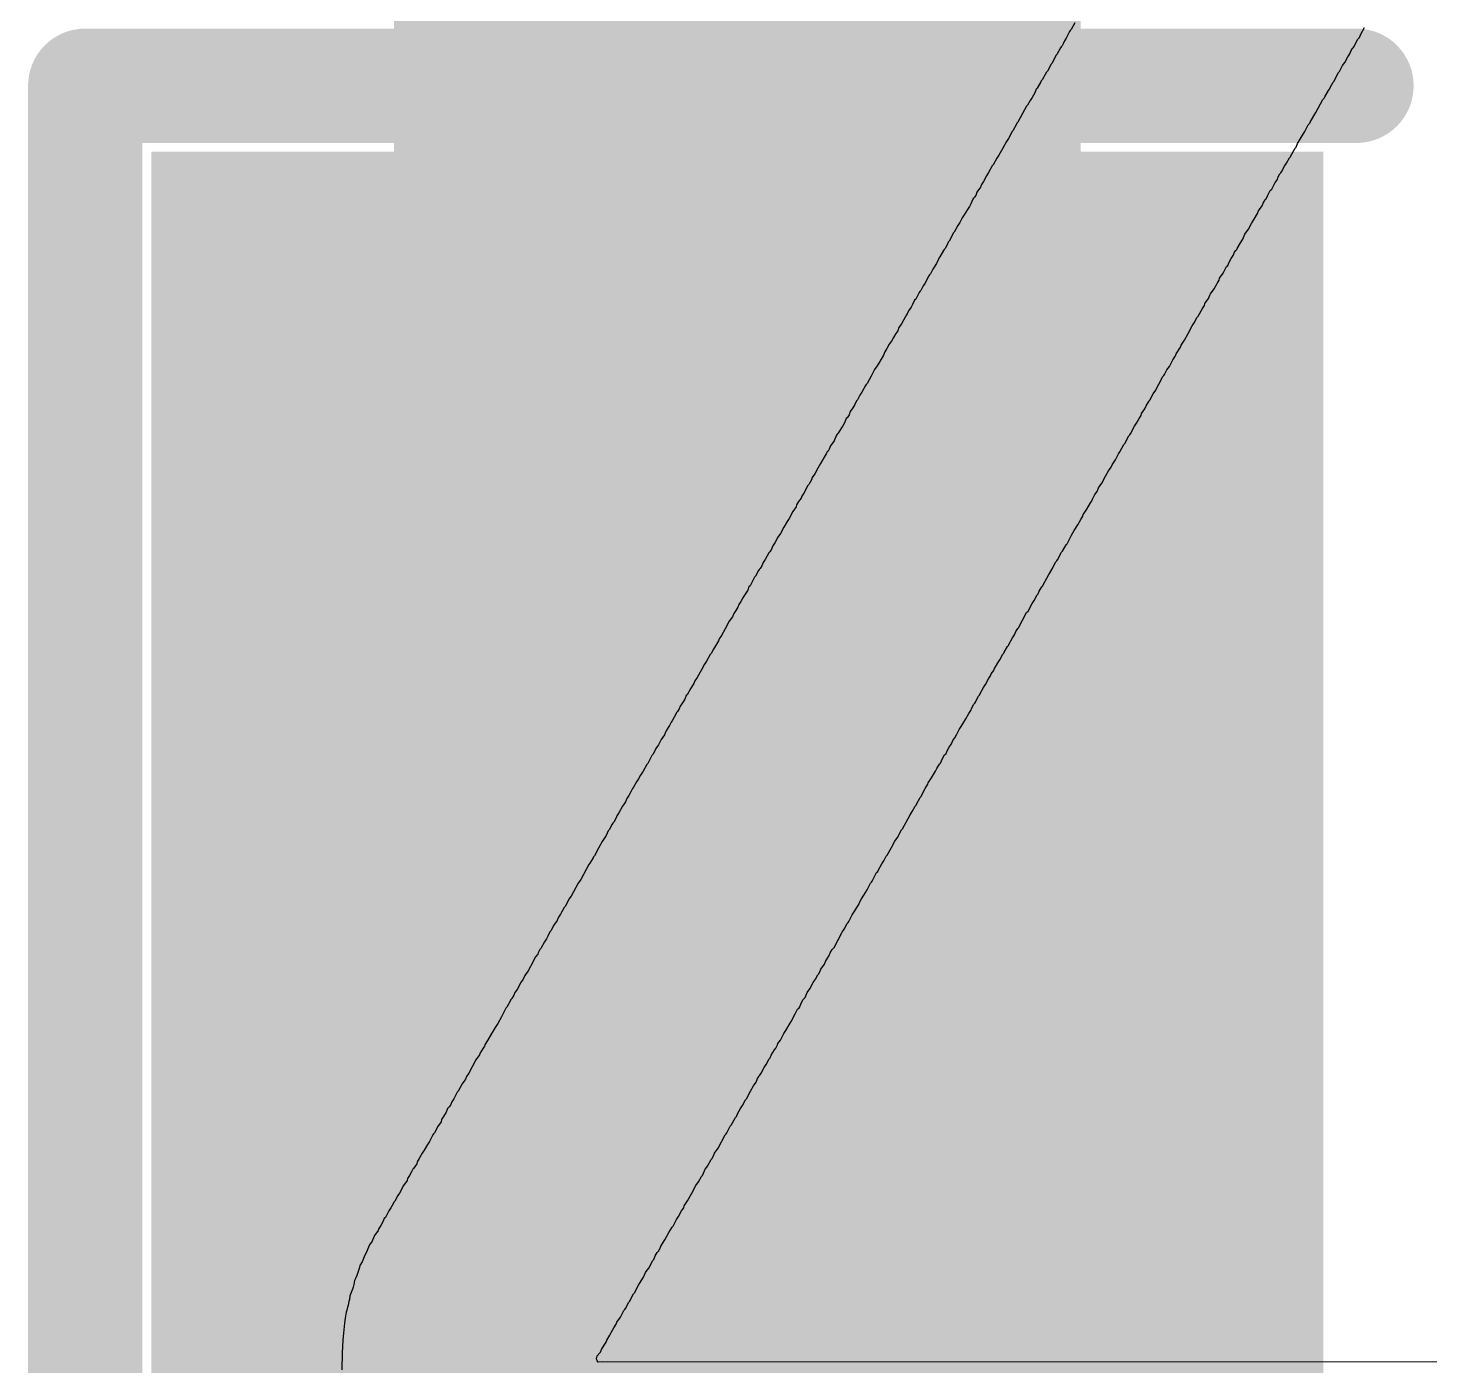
# Model space of a CAD drawing. Header units: inches. Extents: x -2 to 5376, y -4 to 5426.
# Drawn here: x 54.633 to 57.745, y 19.711 to 22.681 of the extents above; entities that cross this region are included whole.
import ezdxf

# ---------------------------------------------------------------- set-up
doc = ezdxf.new("R2010")
doc.units = ezdxf.units.IN
for name, color, linetype in [('Bottom Overlay', 54, 'Continuous'), ('Top Layer', 1, 'Continuous'), ('Top Overlay', 2, 'Continuous'), ('Top Paste', 8, 'Continuous'), ('Top Solder', 216, 'Continuous')]:
    doc.layers.add(name, color=color, linetype=linetype)

# ---------------------------------------------------------------- blocks, each defined once
blk = doc.blocks.new('R___2030_43')
at = {"layer": 'Top Layer'}
blk.add_hatch(color=1, dxfattribs=at).paths.add_polyline_path([(-4.25, -3.9), (-4.25, 3.9), (-1.75, 3.9), (-1.75, -3.9)])
at = {"layer": 'Top Paste'}
blk.add_hatch(color=8, dxfattribs=at).paths.add_polyline_path([(-4.25, -3.9), (-4.25, 3.9), (-1.75, 3.9), (-1.75, -3.9)])
at = {"layer": 'Top Solder'}
blk.add_hatch(color=216, dxfattribs=at).paths.add_polyline_path([(-4.3008, -3.9508), (-4.3008, 3.9508), (-1.6992, 3.9508), (-1.6992, -3.9508)])
at = {"layer": 'Top Overlay'}
for points in [[(-4.4476, -4.0968, 0.254, 0.254, 0), (-4.4476, 4.0968, 0.254, 0.254, 0)], [(-4.4476, 4.0968, 0.254, 0.254, 0), (-1.6256, 4.0968, 0.254, 0.254, 0)]]:
    blk.add_lwpolyline(points, format="xyseb", dxfattribs=at)
for points in [[(-4.5111, 4.0968, 0.127, 0.127, 1), (-4.3841, 4.0968, 0.127, 0.127, 1)], [(-4.5111, 4.0968, 0.127, 0.127, 1), (-4.3841, 4.0968, 0.127, 0.127, 1)], [(-1.6891, 4.0968, 0.127, 0.127, 1), (-1.5621, 4.0968, 0.127, 0.127, 1)]]:
    blk.add_lwpolyline(points, format="xyseb", close=True, dxfattribs=at)

msp = doc.modelspace()

# ---------------------------------------------------------------- linework, layer by layer
at = {"layer": 'Bottom Overlay'}
for p, q in [((56.9564, 22.6926), (56.9485, 22.678)), ((56.9373, 22.6589), (56.9339, 22.6532)), ((56.9451, 22.6735), (56.9373, 22.6589)), ((56.9463, 22.6757), (56.9451, 22.6735)), ((56.9485, 22.678), (56.9463, 22.6757)), ((57.585, 22.6566), (57.5883, 22.66)), ((57.5883, 22.66), (57.5917, 22.6679)), ((57.5917, 22.6679), (57.5996, 22.6825)), ((56.9249, 22.6375), (56.917, 22.6229)), ((56.926, 22.6397), (56.9249, 22.6375)), ((56.9283, 22.642), (56.926, 22.6397)), ((56.9311, 22.6459), (56.9283, 22.642)), ((56.9339, 22.6532), (56.9311, 22.6459)), ((57.567, 22.624), (57.5698, 22.6313)), ((57.5698, 22.6313), (57.5726, 22.6352)), ((57.5726, 22.6352), (57.5748, 22.6375)), ((57.5748, 22.6375), (57.576, 22.6397)), ((57.576, 22.6397), (57.585, 22.6566)), ((56.9024, 22.5981), (56.8957, 22.5858)), ((56.9035, 22.6004), (56.9024, 22.5981)), ((56.9058, 22.6026), (56.9035, 22.6004)), ((56.9103, 22.6105), (56.9058, 22.6026)), ((56.9148, 22.6206), (56.9103, 22.6105)), ((56.917, 22.6229), (56.9148, 22.6206)), ((57.5479, 22.5925), (57.5512, 22.5981)), ((57.5512, 22.5981), (57.5557, 22.6049)), ((57.5557, 22.6049), (57.5625, 22.6173)), ((57.5625, 22.6173), (57.567, 22.624)), ((56.8822, 22.5644), (56.881, 22.5622)), ((56.8844, 22.5667), (56.8822, 22.5644)), ((56.8934, 22.5835), (56.8844, 22.5667)), ((56.8957, 22.5858), (56.8934, 22.5835)), ((57.5321, 22.5633), (57.5332, 22.5655)), ((57.5332, 22.5655), (57.5422, 22.5824)), ((57.5422, 22.5824), (57.5445, 22.5846)), ((57.5445, 22.5846), (57.5479, 22.5925)), ((56.8675, 22.5374), (56.8619, 22.5273)), ((56.8709, 22.5453), (56.8675, 22.5374)), ((56.8732, 22.5475), (56.8709, 22.5453)), ((56.881, 22.5622), (56.8732, 22.5475)), ((57.5119, 22.5284), (57.5197, 22.543)), ((57.5197, 22.543), (57.522, 22.5453)), ((57.522, 22.5453), (57.5242, 22.5509)), ((57.5242, 22.5509), (57.5299, 22.561)), ((57.5299, 22.561), (57.5321, 22.5633)), ((56.8496, 22.5082), (56.8406, 22.4913)), ((56.8518, 22.5104), (56.8496, 22.5082)), ((56.8574, 22.5205), (56.8518, 22.5104)), ((56.8619, 22.5273), (56.8574, 22.5205)), ((57.4916, 22.4936), (57.5074, 22.5228)), ((57.5074, 22.5228), (57.5107, 22.5262)), ((57.5107, 22.5262), (57.5119, 22.5284)), ((56.8304, 22.4722), (56.8282, 22.4699)), ((56.8406, 22.4913), (56.8304, 22.4722)), ((57.4781, 22.4699), (57.4793, 22.4722)), ((57.4793, 22.4722), (57.4871, 22.4868)), ((57.4871, 22.4868), (57.4916, 22.4936)), ((56.8158, 22.4486), (56.8091, 22.4362)), ((56.8169, 22.4508), (56.8158, 22.4486)), ((56.8192, 22.4531), (56.8169, 22.4508)), ((56.8271, 22.4677), (56.8192, 22.4531)), ((56.8282, 22.4699), (56.8271, 22.4677)), ((57.4523, 22.4272), (57.4613, 22.4418)), ((57.4613, 22.4418), (57.4669, 22.452)), ((57.4669, 22.452), (57.4748, 22.4666)), ((57.4748, 22.4666), (57.4781, 22.4699)), ((56.7967, 22.4148), (56.7877, 22.3991)), ((56.8046, 22.4295), (56.7967, 22.4148)), ((56.8091, 22.4362), (56.8046, 22.4295)), ((57.4365, 22.398), (57.4455, 22.4148)), ((57.4455, 22.4148), (57.4478, 22.4171)), ((57.4478, 22.4171), (57.4512, 22.425)), ((57.4512, 22.425), (57.4523, 22.4272)), ((56.7753, 22.3777), (56.7731, 22.3755)), ((56.7832, 22.3924), (56.7753, 22.3777)), ((56.7877, 22.3991), (56.7832, 22.3924)), ((57.4219, 22.3744), (57.4264, 22.3811)), ((57.4264, 22.3811), (57.4332, 22.3935)), ((57.4332, 22.3935), (57.4354, 22.3957)), ((57.4354, 22.3957), (57.4365, 22.398)), ((56.7607, 22.353), (56.754, 22.3406)), ((56.7652, 22.3609), (56.7607, 22.353)), ((56.7731, 22.3755), (56.7652, 22.3609)), ((57.4062, 22.3451), (57.4073, 22.3496)), ((57.4073, 22.3496), (57.4118, 22.3575)), ((57.4118, 22.3575), (57.414, 22.3597)), ((57.414, 22.3597), (57.4152, 22.362)), ((57.4152, 22.362), (57.4219, 22.3744)), ((56.7394, 22.317), (56.7365, 22.3097)), ((56.7472, 22.3283), (56.7394, 22.317)), ((56.7495, 22.3339), (56.7472, 22.3283)), ((56.754, 22.3406), (56.7495, 22.3339)), ((57.3848, 22.3103), (57.3904, 22.3204)), ((57.3904, 22.3204), (57.3938, 22.3238)), ((57.3938, 22.3238), (57.4017, 22.3384)), ((57.4017, 22.3384), (57.4062, 22.3451)), ((56.7225, 22.2855), (56.718, 22.2788)), ((56.7259, 22.2912), (56.7225, 22.2855)), ((56.7304, 22.3013), (56.7259, 22.2912)), ((56.7315, 22.3035), (56.7304, 22.3013)), ((56.7337, 22.3058), (56.7315, 22.3035)), ((56.7365, 22.3097), (56.7337, 22.3058)), ((57.3646, 22.2754), (57.3724, 22.2867)), ((57.3724, 22.2867), (57.3747, 22.2923)), ((57.3747, 22.2923), (57.3792, 22.3002)), ((57.3792, 22.3002), (57.3814, 22.3024)), ((57.3814, 22.3024), (57.3848, 22.3103)), ((56.7067, 22.2597), (56.7011, 22.2495)), ((56.7112, 22.2664), (56.7067, 22.2597)), ((56.718, 22.2788), (56.7112, 22.2664)), ((57.3488, 22.2473), (57.3533, 22.2552)), ((57.3533, 22.2552), (57.3544, 22.2574)), ((57.3544, 22.2574), (57.3623, 22.2698)), ((57.3623, 22.2698), (57.3646, 22.2754)), ((56.6865, 22.2259), (56.6831, 22.2181)), ((56.6888, 22.2282), (56.6865, 22.2259)), ((56.6966, 22.2428), (56.6888, 22.2282)), ((56.7011, 22.2495), (56.6966, 22.2428)), ((57.3325, 22.2197), (57.3342, 22.2237)), ((57.3342, 22.2237), (57.3421, 22.2349)), ((57.3421, 22.2349), (57.3488, 22.2473)), ((56.6685, 22.1922), (56.6663, 22.19)), ((56.673, 22.2001), (56.6685, 22.1922)), ((56.6753, 22.2057), (56.673, 22.2001)), ((56.6775, 22.2079), (56.6753, 22.2057)), ((56.6831, 22.2181), (56.6775, 22.2079)), ((57.3162, 22.19), (57.3173, 22.1922)), ((57.3173, 22.1922), (57.3241, 22.2046)), ((57.3241, 22.2046), (57.3297, 22.2124)), ((57.3297, 22.2124), (57.3325, 22.2197)), ((56.6539, 22.1686), (56.6494, 22.1585)), ((56.655, 22.1708), (56.6539, 22.1686)), ((56.6573, 22.1731), (56.655, 22.1708)), ((56.6651, 22.1877), (56.6573, 22.1731)), ((56.6663, 22.19), (56.6651, 22.1877)), ((57.296, 22.154), (57.2993, 22.1618)), ((57.2993, 22.1618), (57.3038, 22.1697)), ((57.3038, 22.1697), (57.3083, 22.1765)), ((57.3083, 22.1765), (57.3112, 22.1838)), ((57.3112, 22.1838), (57.314, 22.1877)), ((57.314, 22.1877), (57.3162, 22.19)), ((56.6325, 22.1315), (56.6235, 22.1146)), ((56.6337, 22.1337), (56.6325, 22.1315)), ((56.6359, 22.136), (56.6337, 22.1337)), ((56.6415, 22.1461), (56.6359, 22.136)), ((56.6427, 22.1483), (56.6415, 22.1461)), ((56.6483, 22.1562), (56.6427, 22.1483)), ((56.6494, 22.1585), (56.6483, 22.1562)), ((57.278, 22.1259), (57.2859, 22.1371)), ((57.2859, 22.1371), (57.2937, 22.1517)), ((57.2937, 22.1517), (57.296, 22.154)), ((56.6123, 22.0966), (56.6112, 22.0944)), ((56.6145, 22.0989), (56.6123, 22.0966)), ((56.6202, 22.109), (56.6145, 22.0989)), ((56.6235, 22.1146), (56.6202, 22.109)), ((57.2577, 22.091), (57.2656, 22.1022)), ((57.2656, 22.1022), (57.2724, 22.1146)), ((57.2724, 22.1146), (57.2769, 22.1214)), ((57.2769, 22.1214), (57.278, 22.1259)), ((56.5965, 22.0674), (56.5932, 22.0618)), ((56.601, 22.0775), (56.5965, 22.0674)), ((56.6033, 22.0798), (56.601, 22.0775)), ((56.6112, 22.0944), (56.6033, 22.0798)), ((57.2442, 22.0651), (57.2454, 22.0696)), ((57.2454, 22.0696), (57.2532, 22.0809)), ((57.2532, 22.0809), (57.2566, 22.0887)), ((57.2566, 22.0887), (57.2577, 22.091)), ((56.5797, 22.0393), (56.5718, 22.0247)), ((56.5831, 22.0449), (56.5797, 22.0393)), ((56.5847, 22.0466), (56.5831, 22.0449)), ((56.5876, 22.0539), (56.5847, 22.0466)), ((56.5932, 22.0618), (56.5876, 22.0539)), ((57.2218, 22.0269), (57.2285, 22.0393)), ((57.2285, 22.0393), (57.2308, 22.0415)), ((57.2308, 22.0415), (57.2397, 22.0584)), ((57.2397, 22.0584), (57.2442, 22.0651)), ((56.5594, 22.0033), (56.5538, 21.9943)), ((56.5634, 22.0095), (56.5594, 22.0033)), ((56.5662, 22.0168), (56.5634, 22.0095)), ((56.5718, 22.0247), (56.5662, 22.0168)), ((57.2004, 21.9887), (57.2083, 22.0033)), ((57.2083, 22.0033), (57.2173, 22.0202)), ((57.2173, 22.0202), (57.2218, 22.0269)), ((56.5448, 21.9797), (56.5392, 21.9696)), ((56.5493, 21.9864), (56.5448, 21.9797)), ((56.5538, 21.9943), (56.5493, 21.9864)), ((57.1813, 21.9583), (57.1914, 21.9729)), ((57.1914, 21.9729), (57.1925, 21.9774)), ((57.1925, 21.9774), (57.2004, 21.9887)), ((56.5235, 21.9414), (56.5178, 21.9313)), ((56.5319, 21.9555), (56.5235, 21.9414)), ((56.5347, 21.9628), (56.5319, 21.9555)), ((56.5392, 21.9696), (56.5347, 21.9628)), ((57.1667, 21.9302), (57.1745, 21.9448)), ((57.1745, 21.9448), (57.1801, 21.9538)), ((57.1801, 21.9538), (57.1813, 21.9583)), ((56.5122, 21.9235), (56.5043, 21.9088)), ((56.5178, 21.9313), (56.5122, 21.9235)), ((57.152, 21.9077), (57.1543, 21.91)), ((57.1543, 21.91), (57.1554, 21.9122)), ((57.1554, 21.9122), (57.161, 21.9223)), ((57.161, 21.9223), (57.1667, 21.9302)), ((56.492, 21.8875), (56.4841, 21.8728)), ((56.4931, 21.8897), (56.492, 21.8875)), ((56.4953, 21.892), (56.4931, 21.8897)), ((56.5043, 21.9088), (56.4953, 21.892)), ((57.1363, 21.8773), (57.1385, 21.883)), ((57.1385, 21.883), (57.143, 21.8908)), ((57.143, 21.8908), (57.152, 21.9077)), ((56.4717, 21.8537), (56.4684, 21.8459)), ((56.474, 21.856), (56.4717, 21.8537)), ((56.4796, 21.8661), (56.474, 21.856)), ((56.4841, 21.8728), (56.4796, 21.8661)), ((57.1149, 21.8425), (57.1206, 21.8526)), ((57.1206, 21.8526), (57.1228, 21.8549)), ((57.1228, 21.8549), (57.1307, 21.8695)), ((57.1307, 21.8695), (57.1363, 21.8773)), ((56.4554, 21.8228), (56.4509, 21.8161)), ((56.4582, 21.8301), (56.4554, 21.8228)), ((56.4639, 21.838), (56.4582, 21.8301)), ((56.4684, 21.8459), (56.4639, 21.838)), ((57.0992, 21.8144), (57.1037, 21.8211)), ((57.1037, 21.8211), (57.1048, 21.8256)), ((57.1048, 21.8256), (57.1121, 21.8363)), ((57.1121, 21.8363), (57.1149, 21.8425)), ((56.4369, 21.7919), (56.4312, 21.7818)), ((56.4414, 21.7986), (56.4369, 21.7919)), ((56.4459, 21.8065), (56.4414, 21.7986)), ((56.4492, 21.8144), (56.4459, 21.8065)), ((56.4509, 21.8161), (56.4492, 21.8144)), ((57.0801, 21.7806), (57.0891, 21.7975)), ((57.0891, 21.7975), (57.0936, 21.8043)), ((57.0936, 21.8043), (57.0992, 21.8144)), ((56.4223, 21.7649), (56.4144, 21.7537)), ((56.4234, 21.7671), (56.4223, 21.7649)), ((56.4279, 21.7773), (56.4234, 21.7671)), ((56.429, 21.7795), (56.4279, 21.7773)), ((56.4312, 21.7818), (56.429, 21.7795)), ((57.0565, 21.7402), (57.0655, 21.757)), ((57.0655, 21.757), (57.0677, 21.7593)), ((57.0677, 21.7593), (57.0767, 21.7761)), ((57.0767, 21.7761), (57.0789, 21.7784)), ((57.0789, 21.7784), (57.0801, 21.7806)), ((56.3975, 21.7233), (56.3919, 21.7143)), ((56.4054, 21.7379), (56.3975, 21.7233)), ((56.4065, 21.7402), (56.4054, 21.7379)), ((56.4088, 21.7424), (56.4065, 21.7402)), ((56.4116, 21.7463), (56.4088, 21.7424)), ((56.4144, 21.7537), (56.4116, 21.7463)), ((57.0469, 21.7227), (57.0536, 21.7362)), ((57.0536, 21.7362), (57.0565, 21.7402)), ((56.3863, 21.7042), (56.3795, 21.6918)), ((56.3919, 21.7143), (56.3863, 21.7042)), ((57.025, 21.6862), (57.0317, 21.6986)), ((57.0317, 21.6986), (57.0373, 21.7064)), ((57.0373, 21.7064), (57.0396, 21.712)), ((57.0396, 21.712), (57.0469, 21.7227)), ((56.3638, 21.6659), (56.3548, 21.6491)), ((56.366, 21.6682), (56.3638, 21.6659)), ((56.3717, 21.6783), (56.366, 21.6682)), ((56.3739, 21.6839), (56.3717, 21.6783)), ((56.3795, 21.6918), (56.3739, 21.6839)), ((57.0092, 21.6603), (57.0165, 21.671)), ((57.0165, 21.671), (57.025, 21.6862)), ((56.3435, 21.63), (56.339, 21.6232)), ((56.3492, 21.6378), (56.3435, 21.63)), ((56.3503, 21.6423), (56.3492, 21.6378)), ((56.3548, 21.6491), (56.3503, 21.6423)), ((56.9912, 21.6277), (56.9935, 21.63)), ((56.9935, 21.63), (56.9957, 21.6356)), ((56.9957, 21.6356), (57.0014, 21.6457)), ((57.0014, 21.6457), (57.0059, 21.6525)), ((57.0059, 21.6525), (57.0081, 21.6581)), ((57.0081, 21.6581), (57.0092, 21.6603)), ((56.3306, 21.608), (56.3222, 21.5929)), ((56.3379, 21.6187), (56.3306, 21.608)), ((56.339, 21.6232), (56.3379, 21.6187)), ((56.9744, 21.5974), (56.9755, 21.6018)), ((56.9755, 21.6018), (56.9777, 21.6041)), ((56.9777, 21.6041), (56.9789, 21.6063)), ((56.9789, 21.6063), (56.9834, 21.6131)), ((56.9834, 21.6131), (56.9912, 21.6277)), ((56.3109, 21.5737), (56.3031, 21.5591)), ((56.3177, 21.5861), (56.3109, 21.5737)), ((56.3222, 21.5929), (56.3177, 21.5861)), ((56.9553, 21.5659), (56.9631, 21.5782)), ((56.9631, 21.5782), (56.9699, 21.5906)), ((56.9699, 21.5906), (56.9744, 21.5974)), ((56.2907, 21.5389), (56.2862, 21.5321)), ((56.2974, 21.5512), (56.2907, 21.5389)), ((56.3031, 21.5591), (56.2974, 21.5512)), ((56.9373, 21.5344), (56.9395, 21.5366)), ((56.9395, 21.5366), (56.9496, 21.5557)), ((56.9496, 21.5557), (56.9553, 21.5659)), ((56.2772, 21.5164), (56.2693, 21.5018)), ((56.2794, 21.5186), (56.2772, 21.5164)), ((56.2834, 21.5248), (56.2794, 21.5186)), ((56.2862, 21.5321), (56.2834, 21.5248)), ((56.9181, 21.5006), (56.9271, 21.5175)), ((56.9271, 21.5175), (56.9294, 21.5198)), ((56.9294, 21.5198), (56.9373, 21.5344)), ((56.2547, 21.477), (56.248, 21.4647)), ((56.2558, 21.4793), (56.2547, 21.477)), ((56.2581, 21.4815), (56.2558, 21.4793)), ((56.262, 21.4877), (56.2581, 21.4815)), ((56.2648, 21.495), (56.262, 21.4877)), ((56.2693, 21.5018), (56.2648, 21.495)), ((56.9002, 21.4703), (56.908, 21.4827)), ((56.908, 21.4827), (56.9103, 21.4883)), ((56.9103, 21.4883), (56.9148, 21.4961)), ((56.9148, 21.4961), (56.917, 21.4984)), ((56.917, 21.4984), (56.9181, 21.5006)), ((56.2356, 21.4433), (56.2333, 21.441)), ((56.2457, 21.4624), (56.2356, 21.4433)), ((56.248, 21.4647), (56.2457, 21.4624)), ((56.8833, 21.441), (56.8855, 21.4433)), ((56.8855, 21.4433), (56.8867, 21.4455)), ((56.8867, 21.4455), (56.8945, 21.4602)), ((56.8945, 21.4602), (56.899, 21.468)), ((56.899, 21.468), (56.9002, 21.4703)), ((56.2198, 21.4163), (56.2153, 21.4084)), ((56.2249, 21.4247), (56.2198, 21.4163)), ((56.2305, 21.4337), (56.2249, 21.4247)), ((56.2333, 21.441), (56.2305, 21.4337)), ((56.8664, 21.4107), (56.8732, 21.4231)), ((56.8732, 21.4231), (56.8754, 21.4253)), ((56.8754, 21.4253), (56.8777, 21.4309)), ((56.8777, 21.4309), (56.8833, 21.441)), ((56.1996, 21.3815), (56.1968, 21.3741)), ((56.2041, 21.3882), (56.1996, 21.3815)), ((56.2086, 21.3961), (56.2041, 21.3882)), ((56.2109, 21.4017), (56.2086, 21.3961)), ((56.2153, 21.4084), (56.2109, 21.4017)), ((56.8316, 21.35), (56.8496, 21.3837)), ((56.8496, 21.3837), (56.8529, 21.3871)), ((56.8529, 21.3871), (56.8619, 21.4039)), ((56.8619, 21.4039), (56.8664, 21.4107)), ((56.1895, 21.3646), (56.1805, 21.3477)), ((56.1968, 21.3741), (56.1895, 21.3646)), ((56.8299, 21.3483), (56.8316, 21.35)), ((56.1659, 21.3207), (56.1546, 21.3027)), ((56.167, 21.3252), (56.1659, 21.3207)), ((56.1726, 21.3331), (56.167, 21.3252)), ((56.1805, 21.3477), (56.1726, 21.3331)), ((56.8102, 21.3129), (56.8181, 21.3275)), ((56.8181, 21.3275), (56.8226, 21.3342)), ((56.8226, 21.3342), (56.8254, 21.3415)), ((56.8254, 21.3415), (56.8299, 21.3483)), ((56.1468, 21.2904), (56.1389, 21.2758)), ((56.149, 21.2926), (56.1468, 21.2904)), ((56.1546, 21.3027), (56.149, 21.2926)), ((56.79, 21.2791), (56.7967, 21.2915)), ((56.7967, 21.2915), (56.799, 21.2937)), ((56.799, 21.2937), (56.8001, 21.296)), ((56.8001, 21.296), (56.8068, 21.3084)), ((56.8068, 21.3084), (56.8091, 21.3106)), ((56.8091, 21.3106), (56.8102, 21.3129)), ((56.1276, 21.2566), (56.1186, 21.2398)), ((56.1344, 21.269), (56.1276, 21.2566)), ((56.1389, 21.2758), (56.1344, 21.269)), ((56.7765, 21.2555), (56.7776, 21.2578)), ((56.7776, 21.2578), (56.7855, 21.2724)), ((56.7855, 21.2724), (56.79, 21.2791)), ((56.1108, 21.2263), (56.1096, 21.224)), ((56.113, 21.2319), (56.1108, 21.2263)), ((56.1186, 21.2398), (56.113, 21.2319)), ((56.7585, 21.224), (56.7652, 21.2364)), ((56.7652, 21.2364), (56.7697, 21.2431)), ((56.7697, 21.2431), (56.7708, 21.2476)), ((56.7708, 21.2476), (56.7765, 21.2555)), ((56.0939, 21.1993), (56.0905, 21.1914)), ((56.0962, 21.2015), (56.0939, 21.1993)), ((56.104, 21.2162), (56.0962, 21.2015)), ((56.1096, 21.224), (56.104, 21.2162)), ((56.7382, 21.1903), (56.7427, 21.1982)), ((56.7427, 21.1982), (56.745, 21.2004)), ((56.745, 21.2004), (56.7461, 21.2027)), ((56.7461, 21.2027), (56.754, 21.2173)), ((56.754, 21.2173), (56.7585, 21.224)), ((56.0748, 21.1644), (56.0725, 21.1622)), ((56.0782, 21.17), (56.0748, 21.1644)), ((56.0804, 21.1757), (56.0782, 21.17)), ((56.086, 21.1835), (56.0804, 21.1757)), ((56.0905, 21.1914), (56.086, 21.1835)), ((56.7214, 21.1599), (56.7259, 21.1667)), ((56.7259, 21.1667), (56.7281, 21.1723)), ((56.7281, 21.1723), (56.7326, 21.1802)), ((56.7326, 21.1802), (56.7349, 21.1824)), ((56.7349, 21.1824), (56.736, 21.1847)), ((56.736, 21.1847), (56.7382, 21.1903)), ((56.0568, 21.1329), (56.0557, 21.1307)), ((56.0602, 21.1408), (56.0568, 21.1329)), ((56.0624, 21.1431), (56.0602, 21.1408)), ((56.0714, 21.1599), (56.0624, 21.1431)), ((56.0725, 21.1622), (56.0714, 21.1599)), ((56.7045, 21.1307), (56.7101, 21.1408)), ((56.7101, 21.1408), (56.7146, 21.1476)), ((56.7146, 21.1476), (56.7214, 21.1599)), ((56.0382, 21.102), (56.0354, 21.0958)), ((56.0455, 21.1127), (56.0382, 21.102)), ((56.0467, 21.1149), (56.0455, 21.1127)), ((56.05, 21.1228), (56.0467, 21.1149)), ((56.0557, 21.1307), (56.05, 21.1228)), ((56.6859, 21.0998), (56.6899, 21.106)), ((56.6899, 21.106), (56.6944, 21.1138)), ((56.6944, 21.1138), (56.7, 21.1239)), ((56.7, 21.1239), (56.7045, 21.1307)), ((56.0236, 21.075), (56.0197, 21.0688)), ((56.0264, 21.0823), (56.0236, 21.075)), ((56.0321, 21.0902), (56.0264, 21.0823)), ((56.0354, 21.0958), (56.0321, 21.0902)), ((56.6674, 21.0677), (56.6708, 21.0711)), ((56.6708, 21.0711), (56.673, 21.0767)), ((56.673, 21.0767), (56.6775, 21.0846)), ((56.6775, 21.0846), (56.6831, 21.0925)), ((56.6831, 21.0925), (56.6859, 21.0998)), ((56.0062, 21.0464), (55.9983, 21.0317)), ((56.0084, 21.0486), (56.0062, 21.0464)), ((56.0141, 21.0587), (56.0084, 21.0486)), ((56.0174, 21.0666), (56.0141, 21.0587)), ((56.0197, 21.0688), (56.0174, 21.0666)), ((56.6505, 21.0374), (56.6561, 21.0475)), ((56.6561, 21.0475), (56.6584, 21.0497)), ((56.6584, 21.0497), (56.6629, 21.0599)), ((56.6629, 21.0599), (56.6674, 21.0677)), ((55.9837, 21.0081), (55.977, 20.9958)), ((55.9882, 21.0149), (55.9837, 21.0081)), ((55.9927, 21.0227), (55.9882, 21.0149)), ((55.9983, 21.0317), (55.9927, 21.0227)), ((56.6314, 21.0059), (56.6387, 21.0166)), ((56.6387, 21.0166), (56.6471, 21.0317)), ((56.6471, 21.0317), (56.6505, 21.0374)), ((55.9668, 20.9778), (55.9623, 20.971)), ((55.9713, 20.9856), (55.9668, 20.9778)), ((55.9747, 20.9935), (55.9713, 20.9856)), ((55.977, 20.9958), (55.9747, 20.9935)), ((56.6157, 20.9755), (56.619, 20.9834)), ((56.619, 20.9834), (56.6247, 20.9935)), ((56.6247, 20.9935), (56.6303, 21.0025)), ((56.6303, 21.0025), (56.6314, 21.0059)), ((55.9522, 20.9541), (55.9443, 20.9395)), ((55.955, 20.957), (55.9522, 20.9541)), ((55.9595, 20.9637), (55.955, 20.957)), ((55.9623, 20.971), (55.9595, 20.9637)), ((56.5954, 20.9418), (56.6022, 20.9541)), ((56.6022, 20.9541), (56.6044, 20.9564)), ((56.6044, 20.9564), (56.6055, 20.9586)), ((56.6055, 20.9586), (56.6134, 20.9733)), ((56.6134, 20.9733), (56.6157, 20.9755)), ((55.9309, 20.9159), (55.9297, 20.9137)), ((55.9331, 20.9182), (55.9309, 20.9159)), ((55.9387, 20.9283), (55.9331, 20.9182)), ((55.9399, 20.9328), (55.9387, 20.9283)), ((55.9443, 20.9395), (55.9399, 20.9328)), ((56.5741, 20.9035), (56.5819, 20.9182)), ((56.5819, 20.9182), (56.5909, 20.935)), ((56.5909, 20.935), (56.5954, 20.9418)), ((55.9151, 20.8867), (55.9072, 20.8754)), ((55.9162, 20.8889), (55.9151, 20.8867)), ((55.9207, 20.899), (55.9162, 20.8889)), ((55.923, 20.9013), (55.9207, 20.899)), ((55.9297, 20.9137), (55.923, 20.9013)), ((56.5572, 20.8766), (56.5628, 20.8844)), ((56.5628, 20.8844), (56.5718, 20.9013)), ((56.5718, 20.9013), (56.5741, 20.9035)), ((55.8994, 20.8608), (55.8904, 20.844)), ((55.9072, 20.8754), (55.8994, 20.8608)), ((56.5403, 20.8451), (56.5493, 20.8619)), ((56.5493, 20.8619), (56.5572, 20.8766)), ((55.878, 20.8248), (55.86, 20.7911)), ((55.8803, 20.8271), (55.878, 20.8248)), ((55.887, 20.8395), (55.8803, 20.8271)), ((55.8881, 20.8417), (55.887, 20.8395)), ((55.8904, 20.844), (55.8881, 20.8417)), ((56.5201, 20.8113), (56.528, 20.826)), ((56.528, 20.826), (56.5324, 20.8327)), ((56.5324, 20.8327), (56.5381, 20.8428)), ((56.5381, 20.8428), (56.5403, 20.8451)), ((55.86, 20.7911), (55.8544, 20.7832)), ((56.5066, 20.7877), (56.5167, 20.8068)), ((56.5167, 20.8068), (56.519, 20.8091)), ((56.519, 20.8091), (56.5201, 20.8113)), ((55.8544, 20.7832), (55.8386, 20.754)), ((56.4886, 20.7562), (56.4953, 20.7686)), ((56.4953, 20.7686), (56.5032, 20.7832)), ((56.5032, 20.7832), (56.5055, 20.7855)), ((56.5055, 20.7855), (56.5066, 20.7877)), ((55.8229, 20.7293), (55.815, 20.7146)), ((55.8252, 20.7315), (55.8229, 20.7293)), ((55.8341, 20.7484), (55.8252, 20.7315)), ((55.8353, 20.7506), (55.8341, 20.7484)), ((55.8386, 20.754), (55.8353, 20.7506)), ((56.4684, 20.7214), (56.4729, 20.7293)), ((56.4729, 20.7293), (56.4773, 20.736)), ((56.4773, 20.736), (56.4785, 20.7405)), ((56.4785, 20.7405), (56.483, 20.7484)), ((56.483, 20.7484), (56.4886, 20.7562)), ((55.8072, 20.7), (55.8015, 20.6921)), ((55.8083, 20.7023), (55.8072, 20.7)), ((55.8105, 20.7079), (55.8083, 20.7023)), ((55.815, 20.7146), (55.8105, 20.7079)), ((56.4537, 20.6955), (56.4549, 20.6978)), ((56.4549, 20.6978), (56.4627, 20.7124)), ((56.4627, 20.7124), (56.4684, 20.7214)), ((55.7869, 20.6652), (55.7835, 20.6595)), ((55.7914, 20.6753), (55.7869, 20.6652)), ((55.7937, 20.6775), (55.7914, 20.6753)), ((55.8004, 20.6899), (55.7937, 20.6775)), ((55.8015, 20.6921), (55.8004, 20.6899)), ((56.4223, 20.6404), (56.4402, 20.6742)), ((56.4402, 20.6742), (56.4447, 20.6809)), ((56.4447, 20.6809), (56.4515, 20.6933)), ((56.4515, 20.6933), (56.4537, 20.6955)), ((55.7689, 20.6359), (55.7656, 20.6281)), ((55.7712, 20.6382), (55.7689, 20.6359)), ((55.7791, 20.6528), (55.7712, 20.6382)), ((55.7835, 20.6595), (55.7791, 20.6528)), ((56.4133, 20.6281), (56.4178, 20.6359)), ((56.4178, 20.6359), (56.4223, 20.6404)), ((55.7543, 20.6089), (55.7431, 20.5887)), ((55.7566, 20.6146), (55.7543, 20.6089)), ((55.7594, 20.6196), (55.7566, 20.6146)), ((55.7644, 20.6258), (55.7594, 20.6196)), ((55.7656, 20.6281), (55.7644, 20.6258)), ((56.393, 20.5921), (56.4009, 20.6033)), ((56.4009, 20.6033), (56.4031, 20.6089)), ((56.4031, 20.6089), (56.4076, 20.6168)), ((56.4076, 20.6168), (56.411, 20.6224)), ((56.411, 20.6224), (56.4133, 20.6281)), ((55.7358, 20.578), (55.7318, 20.5696)), ((55.7431, 20.5887), (55.7358, 20.578)), ((56.3806, 20.5696), (56.3863, 20.5797)), ((56.3863, 20.5797), (56.3885, 20.5819)), ((56.3885, 20.5819), (56.3919, 20.5898)), ((56.3919, 20.5898), (56.393, 20.5921)), ((55.7183, 20.5471), (55.7138, 20.5403)), ((55.7251, 20.5595), (55.7183, 20.5471)), ((55.7262, 20.5617), (55.7251, 20.5595)), ((55.7318, 20.5696), (55.7262, 20.5617)), ((56.3627, 20.5403), (56.3683, 20.5482)), ((56.3683, 20.5482), (56.3761, 20.5628)), ((56.3761, 20.5628), (56.3806, 20.5696)), ((55.7037, 20.5223), (55.6958, 20.5077)), ((55.7048, 20.5246), (55.7037, 20.5223)), ((55.7071, 20.5268), (55.7048, 20.5246)), ((55.7116, 20.5347), (55.7071, 20.5268)), ((55.7138, 20.5403), (55.7116, 20.5347)), ((56.3458, 20.5089), (56.3492, 20.5167)), ((56.3492, 20.5167), (56.3537, 20.5246)), ((56.3537, 20.5246), (56.3582, 20.5291)), ((56.3582, 20.5291), (56.361, 20.5364)), ((56.361, 20.5364), (56.3627, 20.5403)), ((55.6835, 20.4864), (55.6756, 20.4717)), ((55.6936, 20.5055), (55.6835, 20.4864)), ((55.6958, 20.5077), (55.6936, 20.5055)), ((56.3267, 20.4762), (56.3357, 20.4931)), ((56.3357, 20.4931), (56.3413, 20.5032)), ((56.3413, 20.5032), (56.3447, 20.5066)), ((56.3447, 20.5066), (56.3458, 20.5089)), ((55.661, 20.4481), (55.6531, 20.4335)), ((55.6655, 20.4549), (55.661, 20.4481)), ((55.67, 20.4628), (55.6655, 20.4549)), ((55.6711, 20.465), (55.67, 20.4628)), ((55.6756, 20.4717), (55.6711, 20.465)), ((56.3031, 20.4346), (56.3109, 20.4493)), ((56.3109, 20.4493), (56.3154, 20.456)), ((56.3154, 20.456), (56.3222, 20.4684)), ((56.3222, 20.4684), (56.3267, 20.4762)), ((55.6464, 20.4211), (55.6362, 20.4065)), ((55.6475, 20.4256), (55.6464, 20.4211)), ((55.6531, 20.4335), (55.6475, 20.4256)), ((56.2896, 20.4133), (56.2929, 20.4166)), ((56.2929, 20.4166), (56.2963, 20.4245)), ((56.2963, 20.4245), (56.2974, 20.4268)), ((56.2974, 20.4268), (56.3031, 20.4346)), ((55.6272, 20.3908), (55.6115, 20.3615)), ((55.6351, 20.402), (55.6272, 20.3908)), ((55.6362, 20.4065), (55.6351, 20.402)), ((56.2716, 20.3807), (56.2783, 20.393)), ((56.2783, 20.393), (56.2806, 20.3953)), ((56.2806, 20.3953), (56.2828, 20.4009)), ((56.2828, 20.4009), (56.2896, 20.4133)), ((55.6115, 20.3615), (55.6059, 20.3537)), ((56.2536, 20.3514), (56.2592, 20.3593)), ((56.2592, 20.3593), (56.2603, 20.3615)), ((56.2603, 20.3615), (56.2671, 20.3739)), ((56.2671, 20.3739), (56.2716, 20.3807)), ((55.5969, 20.3379), (55.5879, 20.3211)), ((55.6025, 20.3458), (55.5969, 20.3379)), ((55.6036, 20.3481), (55.6025, 20.3458)), ((55.6059, 20.3537), (55.6036, 20.3481)), ((56.2367, 20.3211), (56.2435, 20.3334)), ((56.2435, 20.3334), (56.2491, 20.3413)), ((56.2491, 20.3413), (56.2525, 20.3492)), ((56.2525, 20.3492), (56.2536, 20.3514)), ((55.5733, 20.2975), (55.5705, 20.2901)), ((55.5778, 20.3042), (55.5733, 20.2975)), ((55.5856, 20.3188), (55.5778, 20.3042)), ((55.5879, 20.3211), (55.5856, 20.3188)), ((56.2187, 20.2896), (56.2255, 20.302)), ((56.2255, 20.302), (56.2277, 20.3042)), ((56.2277, 20.3042), (56.2367, 20.3211)), ((55.5553, 20.2648), (55.5508, 20.2581)), ((55.5609, 20.275), (55.5553, 20.2648)), ((55.5643, 20.2828), (55.5609, 20.275)), ((55.5676, 20.2862), (55.5643, 20.2828)), ((55.5705, 20.2901), (55.5676, 20.2862)), ((56.194, 20.2457), (56.203, 20.2626)), ((56.203, 20.2626), (56.2052, 20.2648)), ((56.2052, 20.2648), (56.2086, 20.2727)), ((56.2086, 20.2727), (56.2142, 20.2828)), ((56.2142, 20.2828), (56.2187, 20.2896)), ((55.5395, 20.2367), (55.535, 20.2289)), ((55.5418, 20.2424), (55.5395, 20.2367)), ((55.5497, 20.2536), (55.5418, 20.2424)), ((55.5508, 20.2581), (55.5497, 20.2536)), ((56.1839, 20.2289), (56.1917, 20.2435)), ((56.1917, 20.2435), (56.194, 20.2457)), ((55.5193, 20.203), (55.5125, 20.1906)), ((55.5238, 20.2097), (55.5193, 20.203)), ((55.5317, 20.2244), (55.5238, 20.2097)), ((55.5328, 20.2266), (55.5317, 20.2244)), ((55.535, 20.2289), (55.5328, 20.2266)), ((56.1647, 20.1951), (56.1805, 20.2244)), ((56.1805, 20.2244), (56.1827, 20.2266)), ((56.1827, 20.2266), (56.1839, 20.2289)), ((55.5013, 20.1715), (55.4968, 20.1648)), ((55.5081, 20.1839), (55.5013, 20.1715)), ((55.5125, 20.1906), (55.5081, 20.1839)), ((56.1411, 20.1546), (56.149, 20.1693)), ((56.149, 20.1693), (56.1513, 20.1715)), ((56.1513, 20.1715), (56.1558, 20.1816)), ((56.1558, 20.1816), (56.1569, 20.1839)), ((56.1569, 20.1839), (56.1647, 20.1951)), ((55.4844, 20.1423), (55.4799, 20.1344)), ((55.4867, 20.1479), (55.4844, 20.1423)), ((55.4884, 20.1496), (55.4867, 20.1479)), ((55.4957, 20.1603), (55.4884, 20.1496)), ((55.4968, 20.1648), (55.4957, 20.1603)), ((56.1299, 20.1344), (56.1344, 20.1445)), ((56.1344, 20.1445), (56.1355, 20.1468)), ((56.1355, 20.1468), (56.1411, 20.1546)), ((55.4664, 20.1119), (55.4574, 20.095)), ((55.4743, 20.1232), (55.4664, 20.1119)), ((55.4754, 20.1277), (55.4743, 20.1232)), ((55.4799, 20.1344), (55.4754, 20.1277)), ((56.1063, 20.095), (56.1153, 20.1119)), ((56.1153, 20.1119), (56.1209, 20.1198)), ((56.1209, 20.1198), (56.1276, 20.1322)), ((56.1276, 20.1322), (56.1299, 20.1344)), ((55.4451, 20.0748), (55.444, 20.0726)), ((55.4473, 20.0771), (55.4451, 20.0748)), ((55.4541, 20.0894), (55.4473, 20.0771)), ((55.4574, 20.095), (55.4541, 20.0894)), ((56.0894, 20.0669), (56.0967, 20.0776)), ((56.0967, 20.0776), (56.1063, 20.095)), ((55.4338, 20.0557), (55.426, 20.0411)), ((55.4383, 20.0624), (55.4338, 20.0557)), ((55.444, 20.0726), (55.4383, 20.0624)), ((56.0725, 20.0366), (56.077, 20.0433)), ((56.077, 20.0433), (56.0838, 20.0557)), ((56.0838, 20.0557), (56.0883, 20.0624)), ((56.0883, 20.0624), (56.0894, 20.0669)), ((55.4102, 20.0118), (55.4023, 20.0006)), ((55.4113, 20.0163), (55.4102, 20.0118)), ((55.4158, 20.0231), (55.4113, 20.0163)), ((55.4203, 20.031), (55.4158, 20.0231)), ((55.4237, 20.0388), (55.4203, 20.031)), ((55.426, 20.0411), (55.4237, 20.0388)), ((56.0557, 20.0073), (56.0624, 20.0197)), ((56.0624, 20.0197), (56.0647, 20.022)), ((56.0647, 20.022), (56.0725, 20.0366)), ((55.3911, 19.9804), (55.3889, 19.9747)), ((55.3967, 19.9882), (55.3911, 19.9804)), ((55.3978, 19.9905), (55.3967, 19.9882)), ((55.4023, 20.0006), (55.3978, 19.9905)), ((56.0377, 19.977), (56.0467, 19.9916)), ((56.0467, 19.9916), (56.0557, 20.0073)), ((55.3787, 19.9534), (55.3748, 19.9427)), ((55.386, 19.9674), (55.3787, 19.9534)), ((55.3889, 19.9747), (55.386, 19.9674)), ((56.0219, 19.9477), (56.0253, 19.9556)), ((56.0253, 19.9556), (56.0298, 19.9635)), ((56.0298, 19.9635), (56.0332, 19.9669)), ((56.0332, 19.9669), (56.0366, 19.9747)), ((56.0366, 19.9747), (56.0377, 19.977)), ((55.3686, 19.9297), (55.3624, 19.9123)), ((55.3697, 19.9342), (55.3686, 19.9297)), ((55.3748, 19.9427), (55.3697, 19.9342)), ((55.9994, 19.9084), (56.0039, 19.9185)), ((56.0039, 19.9185), (56.0051, 19.9208)), ((56.0051, 19.9208), (56.0107, 19.9286)), ((56.0107, 19.9286), (56.0197, 19.9455)), ((56.0197, 19.9455), (56.0219, 19.9477)), ((55.3557, 19.8921), (55.3546, 19.8865)), ((55.3579, 19.9011), (55.3557, 19.8921)), ((55.3602, 19.9067), (55.3579, 19.9011)), ((55.3607, 19.9073), (55.3602, 19.9067)), ((55.3624, 19.9123), (55.3607, 19.9073)), ((55.9792, 19.8735), (55.9882, 19.8904)), ((55.9882, 19.8904), (55.9938, 19.9005)), ((55.9938, 19.9005), (55.9994, 19.9084)), ((55.3461, 19.8589), (55.345, 19.8544)), ((55.3473, 19.8668), (55.3461, 19.8589)), ((55.3534, 19.882), (55.3473, 19.8668)), ((55.3546, 19.8865), (55.3534, 19.882)), ((55.9691, 19.8555), (55.9725, 19.8634)), ((55.9725, 19.8634), (55.977, 19.8713)), ((55.977, 19.8713), (55.9792, 19.8735)), ((55.3394, 19.8308), (55.3371, 19.8173)), ((55.3405, 19.8353), (55.3394, 19.8308)), ((55.3422, 19.8415), (55.3405, 19.8353)), ((55.3433, 19.846), (55.3422, 19.8415)), ((55.345, 19.8544), (55.3433, 19.846)), ((55.9477, 19.8195), (55.9556, 19.8342)), ((55.9556, 19.8342), (55.9578, 19.8364)), ((55.9578, 19.8364), (55.959, 19.8387)), ((55.959, 19.8387), (55.9668, 19.8533)), ((55.9668, 19.8533), (55.9691, 19.8555)), ((55.3354, 19.8066), (55.3338, 19.7914)), ((55.3371, 19.8173), (55.3354, 19.8066)), ((55.9275, 19.7858), (55.9331, 19.7959)), ((55.9331, 19.7959), (55.9387, 19.8038)), ((55.9387, 19.8038), (55.9399, 19.8083)), ((55.9399, 19.8083), (55.9477, 19.8195)), ((55.3315, 19.7689), (55.3298, 19.7403)), ((55.3326, 19.7768), (55.3315, 19.7689)), ((55.3338, 19.7914), (55.3326, 19.7768)), ((55.9117, 19.7577), (55.9162, 19.7645)), ((55.9162, 19.7645), (55.9174, 19.7689)), ((55.9174, 19.7689), (55.9247, 19.7796)), ((55.9247, 19.7796), (55.9275, 19.7858)), ((55.3298, 19.7403), (55.3293, 19.7026)), ((55.8949, 19.7273), (55.8966, 19.7335)), ((55.8966, 19.7335), (55.9022, 19.7403)), ((55.9022, 19.7403), (55.9039, 19.742)), ((55.9039, 19.742), (55.9061, 19.7476)), ((55.9061, 19.7476), (55.9117, 19.7577)), ((55.896, 19.7228), (55.8949, 19.7273)), ((55.8988, 19.72), (55.896, 19.7228)), ((55.9072, 19.7206), (55.8988, 19.72)), ((57.7812, 19.72), (55.9072, 19.7206))]:
    msp.add_line(p, q, dxfattribs=at)
at = {"layer": 'Top Layer'}
msp.add_lwpolyline([(56.2074, 18.4564, 1.524, 1.524, 0), (56.2074, 27.9112, 1.524, 1.524, 0)], format="xyseb", dxfattribs=at)

# ---------------------------------------------------------------- block references
msp.add_blockref('R___2030_43', (59.2074, 18.4564))

doc.saveas('drawing.dxf')
